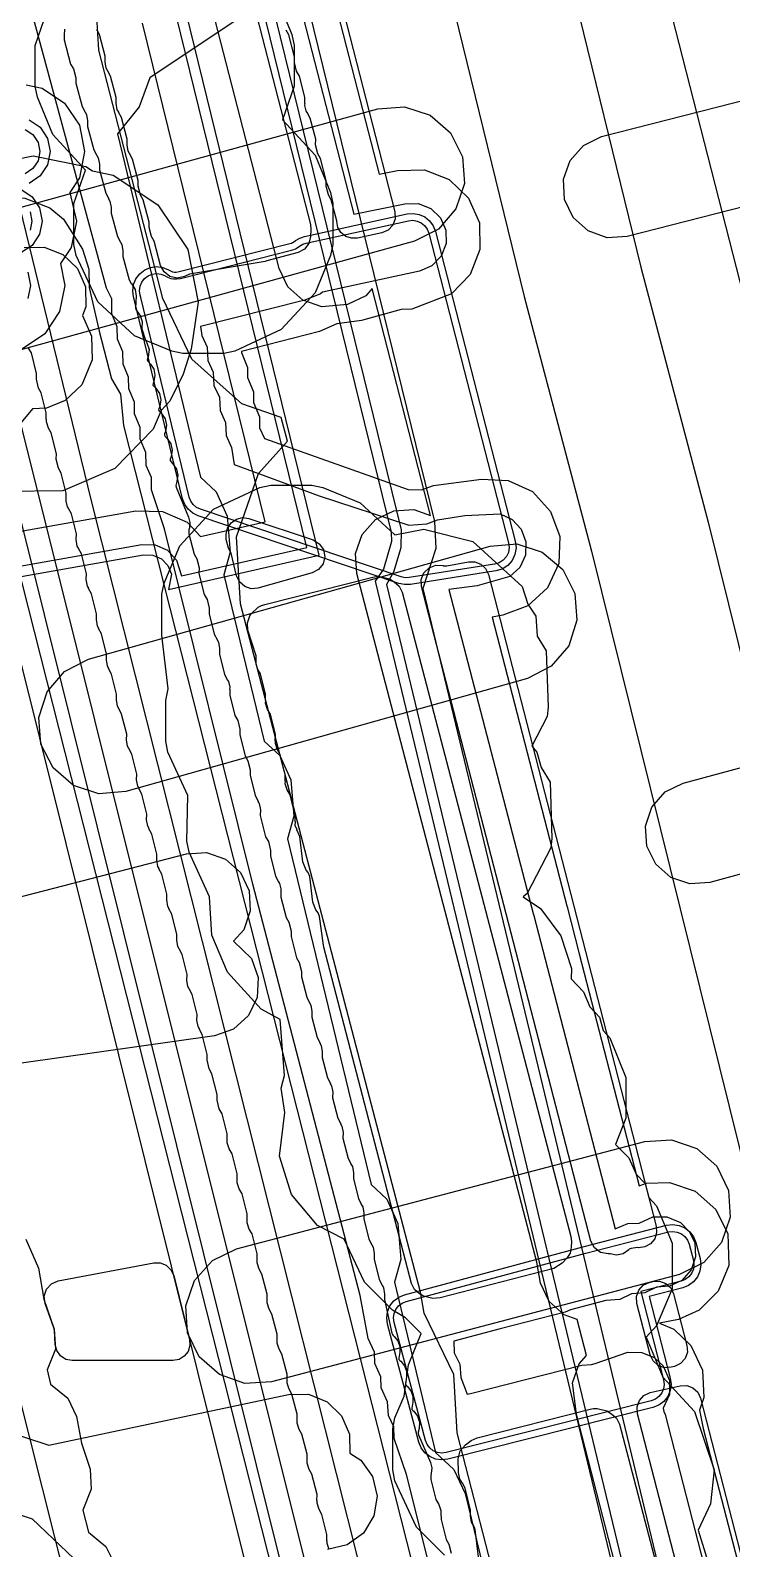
# Model space of a CAD drawing. Header units: metres. Extents: x 17722 to 17999, y 13535 to 15917.
# Drawn here: x 17929.79 to 17950.21, y 13760.99 to 13805.16 of the extents above; entities that cross this region are included whole.
import ezdxf

# ---------------------------------------------------------------- set-up
doc = ezdxf.new("R2010")
doc.units = ezdxf.units.M
for name, color, linetype in [('AI_GREENING_ALLOWED_ZONE', 4, 'Continuous'), ('AI_GREENING_EXCLUSIONS', 1, 'Continuous'), ('AI_GREENING_LAWN', 82, 'Continuous')]:
    doc.layers.add(name, color=color, linetype=linetype)

msp = doc.modelspace()

# ---------------------------------------------------------------- linework, layer by layer
at = {"layer": 'AI_GREENING_ALLOWED_ZONE'}
msp.add_lwpolyline([(17930.223, 13768.119), (17930.197, 13768.331), (17930.261, 13768.535), (17930.405, 13768.694), (17930.602, 13768.778), (17933.386, 13769.304), (17933.574, 13769.303), (17933.749, 13769.234), (17933.885, 13769.104), (17933.964, 13768.934), (17934.426, 13767.081), (17934.438, 13766.901), (17934.384, 13766.728), (17934.273, 13766.586), (17934.119, 13766.493), (17933.941, 13766.46), (17931.01, 13766.46), (17930.825, 13766.495), (17930.667, 13766.597), (17930.557, 13766.75), (17930.511, 13766.933), (17930.489, 13767.342), (17930.475, 13767.412), (17930.223, 13768.119)], close=True, dxfattribs=at)
at = {"layer": 'AI_GREENING_EXCLUSIONS'}
for points in [[(17912.155, 13833.134), (17916.876, 13814.392), (17918.775, 13807.209), (17919.02, 13806.692), (17923.544, 13788.701), (17923.569, 13788.209), (17923.877, 13787.564), (17931.597, 13756.93), (17933.263, 13750.496), (17935.886, 13739.914), (17936.863, 13736.039), (17936.867, 13735.955), (17939.086, 13727), (17939.086, 13727), (17939.703, 13724.494), (17939.793, 13722.582), (17939.687, 13721.165), (17939.281, 13719.181), (17938.77, 13717.703), (17938.157, 13716.413), (17937.383, 13715.15), (17936.309, 13713.79), (17935.26, 13712.744)], [(17895.808, 13832.797), (17928.477, 13800.106), (17929.103, 13800.295), (17929.626, 13800.278), (17930.356, 13800.003), (17930.759, 13799.673), (17931.308, 13798.794), (17931.497, 13798.213), (17931.5, 13797.684), (17931.798, 13796.407), (17932.158, 13795.027), (17932.415, 13794.575), (17932.502, 13793.671), (17943.772, 13749.275)], [(17895.808, 13832.797), (17928.477, 13800.106), (17929.103, 13800.295), (17929.626, 13800.278), (17930.356, 13800.003), (17930.759, 13799.673), (17931.308, 13798.794), (17931.497, 13798.213), (17931.5, 13797.684), (17931.798, 13796.407), (17932.158, 13795.027), (17932.415, 13794.575), (17932.502, 13793.671), (17943.772, 13749.275)], [(17944.35, 13712.025), (17940.642, 13745.351), (17928.646, 13792.606), (17928.243, 13793.527), (17928.257, 13794.086), (17928.061, 13794.863), (17894.069, 13828.878)], [(17944.35, 13712.025), (17940.642, 13745.351), (17928.646, 13792.606), (17928.243, 13793.527), (17928.257, 13794.086), (17928.061, 13794.863), (17894.069, 13828.878)], [(17940.029, 13744.616), (17925.461, 13803.026), (17924.818, 13805.41), (17924.805, 13805.654), (17920.07, 13824.638), (17919.858, 13826.021), (17919.902, 13827.58), (17920.24, 13829.075)], [(17941, 13744.858), (17927.877, 13797.472), (17925.787, 13805.654), (17925.775, 13805.898), (17921.04, 13824.88), (17920.848, 13826.165), (17920.9, 13827.527), (17921.209, 13828.831)], [(17923.051, 13827.954), (17922.861, 13826.739), (17922.841, 13826.356), (17922.993, 13825.316), (17927.658, 13806.614), (17927.956, 13806.147), (17928.308, 13804.782), (17931.541, 13791.555), (17939.994, 13758.015)], [(17962.965, 13749.008), (17945.241, 13818.201), (17945.135, 13820.149), (17945.782, 13821.99), (17947.084, 13823.442), (17948.844, 13824.285), (17950.792, 13824.392)], [(17934.878, 13816.618), (17939.207, 13799.819), (17940.694, 13800.114), (17941.085, 13800.122), (17941.448, 13799.979), (17941.729, 13799.709), (17941.885, 13799.351), (17941.893, 13798.961), (17941.75, 13798.598), (17941.48, 13798.317), (17941.122, 13798.16), (17938.298, 13797.542), (17938.235, 13797.495), (17937.777, 13797.314), (17934.749, 13796.549), (17934.781, 13796.288), (17934.94, 13795.945), (17934.958, 13795.559), (17935.117, 13795.216), (17935.135, 13794.83), (17935.294, 13794.488), (17935.312, 13794.101), (17935.471, 13793.759), (17935.489, 13793.373), (17935.649, 13793.03), (17935.722, 13792.53), (17938.196, 13791.618), (17940.805, 13790.77), (17941.338, 13790.807), (17941.643, 13790.927), (17942.436, 13791.053), (17943.465, 13791.098), (17943.82, 13790.934), (17944.084, 13790.647), (17944.219, 13790.281), (17944.203, 13789.891), (17944.039, 13789.537), (17943.752, 13789.272), (17942.795, 13789.006), (17941.976, 13788.895), (17944.425, 13779.469), (17944.452, 13779.412), (17946.815, 13770.289), (17947.189, 13770.448), (17947.517, 13770.459), (17947.913, 13770.64), (17948.325, 13770.643), (17948.714, 13770.48), (17948.984, 13770.21), (17949.132, 13769.89), (17949.157, 13769.48), (17949.025, 13769.099), (17948.752, 13768.793), (17948.402, 13768.621), (17948.016, 13768.595), (17947.677, 13768.429), (17947.291, 13768.403), (17946.952, 13768.237), (17946.54, 13768.21), (17945.514, 13767.936), (17945.364, 13767.868), (17943.466, 13767.389), (17942.116, 13767.028), (17942.131, 13766.69), (17942.292, 13766.36), (17942.323, 13765.965), (17942.507, 13765.484), (17942.605, 13765.507), (17945.849, 13766.327), (17946.127, 13766.35), (17946.236, 13766.376), (17947.182, 13766.703), (17947.594, 13766.7), (17947.955, 13766.549), (17948.213, 13766.305), (17948.401, 13765.881), (17948.397, 13765.47), (17948.215, 13765.073), (17948.236, 13764.977), (17948.275, 13764.887), (17951.485, 13752.413)], [(17935.846, 13816.867), (17939.941, 13800.975), (17940.481, 13801.091), (17941.261, 13801.106), (17941.987, 13800.821), (17942.55, 13800.28), (17942.862, 13799.565), (17942.877, 13798.785), (17942.592, 13798.058), (17942.051, 13797.496), (17940.895, 13797.047), (17940.59, 13797.044), (17939.43, 13796.725), (17938.709, 13796.621), (17938.211, 13796.403), (17935.933, 13795.82), (17935.933, 13795.789), (17936.11, 13795.358), (17936.11, 13795.061), (17936.284, 13794.645), (17936.287, 13794.332), (17936.461, 13793.916), (17936.464, 13793.603), (17936.611, 13793.286), (17940.785, 13791.805), (17941.175, 13791.794), (17941.531, 13791.923), (17942.921, 13792.101), (17943.7, 13792.07), (17944.408, 13791.742), (17944.937, 13791.168), (17945.207, 13790.436), (17945.175, 13789.656), (17944.847, 13788.948), (17944.273, 13788.419), (17943.541, 13788.15), (17943.236, 13788.094), (17945.409, 13779.687), (17945.42, 13779.663), (17945.767, 13778.299), (17947.513, 13771.546), (17947.731, 13771.623), (17948.399, 13771.644), (17949.148, 13771.389), (17949.748, 13770.861), (17950.099, 13770.146), (17950.127, 13769.227), (17949.814, 13768.477), (17949.261, 13767.928), (17948.658, 13767.654), (17948.109, 13767.548), (17948.527, 13767.37), (17949.016, 13766.902), (17949.358, 13766.184), (17949.399, 13765.389), (17949.273, 13765.022), (17949.374, 13764.485), (17952.5, 13752.453)], [(17940.503, 13808.611), (17933.268, 13803.778), (17932.954, 13802.94), (17932.33, 13802.149), (17934.741, 13792.162), (17935.198, 13791.741), (17935.525, 13791.032), (17935.608, 13789.979), (17935.427, 13789.318), (17936.594, 13784.485), (17937.051, 13784.064), (17937.378, 13783.356), (17937.461, 13782.302), (17937.28, 13781.642), (17939.708, 13771.582), (17940.165, 13771.161), (17940.493, 13770.452), (17940.575, 13769.399), (17940.395, 13768.738), (17941.59, 13763.786), (17942.122, 13763.296), (17942.449, 13762.591), (17943.564, 13758.008)], [(17945.417, 13807.031), (17947.561, 13798.271), (17949.52, 13790.857), (17959.841, 13749.275)], [(17946.204, 13748.881), (17942.217, 13764.354), (17942.122, 13766.058), (17941.252, 13767.837), (17941.145, 13768.451), (17935.905, 13788.482), (17935.793, 13790.429), (17935.793, 13790.429), (17936.436, 13792.271), (17937.273, 13793.209), (17937.095, 13793.898), (17935.945, 13794.301), (17934.49, 13795.601), (17933.644, 13797.359), (17931.781, 13804.591), (17931.672, 13806.539)], [(17936.952, 13806.131), (17937.405, 13805.048), (17937.47, 13804.725), (17937.47, 13803.538), (17937.131, 13802.561), (17938.078, 13801.529), (17938.531, 13800.445), (17938.596, 13800.123), (17938.596, 13798.936), (17938.531, 13798.613), (17938.078, 13797.53), (17937.09, 13796.456), (17935.743, 13795.825), (17935.421, 13795.76), (17934.233, 13795.76), (17933.911, 13795.825), (17932.827, 13796.279), (17931.754, 13797.266), (17931.123, 13798.613), (17931.058, 13798.936), (17931.058, 13800.123), (17931.397, 13801.1), (17930.45, 13802.132), (17929.997, 13803.216), (17929.932, 13803.538), (17929.932, 13804.725), (17930.283, 13805.731)], [(17936.5, 13806.01), (17940.294, 13790.561), (17940.306, 13790.288), (17940.073, 13789.486), (17939.827, 13789.136), (17949.194, 13750.275)], [(17936.792, 13806.082), (17940.585, 13790.632), (17940.572, 13790.107), (17940.36, 13789.4), (17940.158, 13789.04), (17949.485, 13750.345)], [(17937.763, 13806.32), (17941.556, 13790.871), (17941.591, 13790.091), (17941.216, 13788.92), (17950.457, 13750.58)], [(17942.022, 13806.18), (17944.167, 13797.42), (17946.124, 13790.01), (17956.445, 13748.428)], [(17925.202, 13788.814), (17933.033, 13790.2), (17933.423, 13790.192), (17933.78, 13790.035), (17934.05, 13789.753), (17934.189, 13789.289), (17937.837, 13790.117), (17934.031, 13805.61)], [(17925.24, 13788.516), (17933.085, 13789.904), (17933.358, 13789.899), (17933.608, 13789.789), (17933.797, 13789.592), (17933.896, 13789.337), (17933.817, 13788.896), (17938.201, 13789.892), (17934.323, 13805.682)], [(17944.436, 13748.384), (17940.743, 13763.146), (17940.384, 13764.198), (17940.373, 13764.532), (17940.213, 13764.862), (17940.185, 13765.258), (17940.003, 13765.665), (17939.996, 13765.983), (17939.818, 13766.376), (17939.807, 13766.709), (17939.629, 13767.102), (17939.396, 13768.356), (17936.266, 13780.319), (17933.699, 13790.657), (17933.322, 13791.792), (17933.316, 13792.15), (17933.163, 13792.507), (17933.15, 13792.881), (17932.987, 13793.271), (17932.984, 13793.612), (17932.821, 13794.002), (17932.818, 13794.344), (17932.654, 13794.733), (17932.651, 13795.075), (17932.491, 13795.449), (17932.485, 13795.806), (17932.325, 13796.18), (17932.319, 13796.538), (17932.159, 13796.912), (17932.164, 13797.353), (17932.01, 13797.661), (17929.851, 13805.625)], [(17949.593, 13749.754), (17945.691, 13764.897), (17945.573, 13765.812), (17945.767, 13766.364), (17945.981, 13766.604), (17945.709, 13767.66), (17945.332, 13767.793), (17944.895, 13768.183), (17944.641, 13768.71), (17944.641, 13768.71), (17944.533, 13769.328), (17939.293, 13789.359), (17939.26, 13789.943), (17939.452, 13790.496), (17939.842, 13790.933), (17940.369, 13791.187), (17940.953, 13791.221), (17941.444, 13791.05), (17939.742, 13797.653), (17939.554, 13797.443), (17939.027, 13797.189), (17938.276, 13797.122), (17937.724, 13797.315), (17937.288, 13797.705), (17937.034, 13798.233), (17935.17, 13805.464)], [(17925.074, 13789.806), (17932.858, 13791.185), (17933.638, 13791.168), (17934.353, 13790.854), (17934.749, 13790.441), (17936.623, 13790.866), (17933.06, 13805.371)], [(17929.669, 13803.576), (17930.135, 13803.484), (17930.784, 13803.05), (17931.218, 13802.401), (17931.37, 13801.636), (17931.218, 13800.871), (17930.937, 13800.45), (17931.136, 13799.616), (17930.983, 13798.85), (17930.669, 13798.38), (17930.796, 13797.745), (17930.643, 13796.98), (17930.21, 13796.331), (17929.561, 13795.897)], [(17954.492, 13801.035), (17947.166, 13799.164), (17946.581, 13799.132), (17946.029, 13799.327), (17945.594, 13799.718), (17945.341, 13800.246), (17945.31, 13800.83), (17945.504, 13801.382), (17945.896, 13801.818), (17946.423, 13802.071), (17952.656, 13803.662)], [(17929.753, 13802.56), (17930.077, 13802.343), (17930.294, 13802.019), (17930.37, 13801.636), (17930.294, 13801.253), (17930.077, 13800.929), (17929.753, 13800.712)], [(17929.638, 13802.283), (17929.865, 13802.131), (17930.017, 13801.904), (17930.07, 13801.636), (17930.017, 13801.368), (17929.865, 13801.141), (17929.638, 13800.989)], [(17928.342, 13801.207), (17929.873, 13801.511), (17929.873, 13801.511), (17931.404, 13801.207), (17931.603, 13801.073), (17932.206, 13800.954), (17933.503, 13800.086), (17934.371, 13798.789), (17934.675, 13797.258), (17934.468, 13795.887), (17934.242, 13795.162), (17933.849, 13794.372), (17933.6, 13794.105), (17933.371, 13793.556), (17932.248, 13792.412), (17930.739, 13791.765), (17929.078, 13791.749)], [(17929.518, 13800.539), (17929.843, 13800.323), (17930.06, 13799.998), (17930.136, 13799.616), (17930.06, 13799.233), (17929.843, 13798.908), (17929.518, 13798.692)], [(17929.782, 13799.883), (17929.836, 13799.616), (17929.782, 13799.348)], [(17929.608, 13798.847), (17930.193, 13798.858), (17930.738, 13798.645), (17931.16, 13798.239), (17931.394, 13797.703), (17931.405, 13797.118), (17931.306, 13796.863), (17931.571, 13796.264), (17931.59, 13795.573), (17931.291, 13794.855), (17930.806, 13794.396), (17930.264, 13794.169), (17929.851, 13794.15), (17929.235, 13793.41)], [(17929.72, 13798.128), (17929.796, 13797.745), (17929.72, 13797.362)], [(17941.846, 13760.803), (17941.036, 13761.613), (17940.405, 13762.96), (17940.34, 13763.282), (17940.34, 13764.47), (17940.405, 13764.792), (17940.672, 13765.429), (17940.797, 13766.338), (17941.167, 13767.246), (17940.709, 13767.705), (17940.331, 13767.93), (17939.52, 13768.741), (17938.93, 13769.99), (17938.149, 13770.395), (17937.395, 13771.291), (17937.042, 13772.407), (17937.196, 13773.677), (17937.092, 13774.383), (17937.186, 13774.757), (17937.068, 13776.385), (17936.515, 13776.684), (17935.527, 13777.758), (17935.074, 13778.841), (17935.008, 13779.955), (17934.41, 13781.255), (17934.344, 13781.577), (17934.344, 13781.577), (17934.371, 13782.897), (17933.798, 13784.159), (17933.733, 13784.482), (17933.733, 13785.669), (17933.802, 13786.001), (17933.62, 13787.569), (17933.62, 13788.756), (17933.685, 13789.078), (17934.139, 13790.162), (17935.126, 13791.236), (17936.473, 13791.866), (17936.796, 13791.931), (17937.983, 13791.931), (17938.305, 13791.866), (17939.389, 13791.413), (17940.401, 13790.486), (17941.244, 13790.651), (17942.673, 13790.29), (17944.11, 13788.983), (17944.27, 13788.47), (17944.509, 13788.117), (17944.549, 13787.536), (17944.811, 13787.109), (17944.865, 13785.468), (17944.833, 13785.197), (17944.388, 13784.333), (17944.537, 13784.162), (17944.657, 13783.716), (17944.92, 13783.289), (17944.974, 13781.648), (17944.942, 13781.376), (17944.259, 13780.052), (17944.135, 13779.949), (17944.638, 13779.611), (17945.238, 13778.817), (17945.544, 13777.871), (17945.535, 13777.57), (17945.896, 13777.19), (17946.078, 13776.753), (17946.36, 13776.456), (17946.465, 13776.069), (17946.663, 13775.852), (17947.13, 13774.698), (17947.13, 13773.511), (17946.825, 13772.746), (17947.215, 13772.356), (17947.428, 13771.883), (17947.686, 13771.608), (17947.795, 13771.206), (17948.021, 13770.961), (17948.474, 13769.878), (17948.474, 13768.55), (17948.021, 13767.467), (17947.718, 13767.145), (17948.207, 13765.975), (17949.128, 13764.983), (17949.699, 13763.281), (17949.59, 13762.292), (17949.228, 13761.529), (17949.479, 13760.738)], [(17957.141, 13782.44), (17949.576, 13780.368), (17948.992, 13780.329), (17948.437, 13780.516), (17947.997, 13780.902), (17947.737, 13781.427), (17947.699, 13782.011), (17947.886, 13782.565), (17947.886, 13782.565), (17948.272, 13783.005), (17948.796, 13783.265), (17955.6, 13785.096)], [(17927.384, 13779.411), (17934.333, 13781.208), (17934.917, 13781.242), (17935.47, 13781.049), (17935.906, 13780.659), (17936.161, 13780.132), (17936.194, 13779.547), (17936.001, 13778.995), (17935.704, 13778.663), (17936.232, 13778.161), (17936.426, 13777.608), (17936.394, 13777.024), (17936.14, 13776.497), (17935.704, 13776.106), (17935.152, 13775.912), (17928.424, 13774.957)], [(17929.657, 13769.99), (17930.032, 13769.149), (17930.179, 13768.243), (17930.487, 13767.378), (17930.519, 13766.793), (17930.276, 13766.187), (17930.381, 13765.778), (17930.886, 13765.364), (17931.139, 13764.836), (17931.28, 13764.053), (17931.534, 13763.299), (17931.566, 13762.715), (17931.323, 13762.108), (17931.488, 13761.466), (17931.993, 13761.051), (17932.246, 13760.523)], [(17928.872, 13764.472), (17930.326, 13764.002), (17937.306, 13765.473), (17937.891, 13765.48), (17938.434, 13765.262), (17938.853, 13764.853), (17939.083, 13764.315), (17939.089, 13763.764), (17939.414, 13763.562), (17939.756, 13763.087), (17939.889, 13762.517), (17939.795, 13761.94), (17939.487, 13761.442), (17939.011, 13761.101), (17938.442, 13760.967)], [(17925.611, 13760.551), (17926.772, 13761.773), (17927.801, 13762.18), (17928.796, 13762.207), (17928.796, 13762.207), (17929.846, 13761.855), (17931.07, 13760.696)]]:
    msp.add_lwpolyline(points, dxfattribs=at)
for points in [[(17928.565, 13795.765), (17927.824, 13796.01), (17927.233, 13796.52), (17926.883, 13797.218), (17926.827, 13797.996), (17927.072, 13798.737), (17927.582, 13799.327), (17928.28, 13799.677), (17939.908, 13802.883), (17940.687, 13802.94), (17941.427, 13802.694), (17942.018, 13802.184), (17942.368, 13801.487), (17942.425, 13800.708), (17942.179, 13799.967), (17941.669, 13799.377), (17940.971, 13799.027), (17929.343, 13795.821), (17928.565, 13795.765)], [(17934.284, 13791.372), (17934.222, 13791.537), (17932.812, 13797.341), (17932.793, 13797.409), (17932.77, 13797.59), (17932.794, 13797.771), (17932.864, 13797.939), (17932.975, 13798.084), (17933.119, 13798.195), (17933.287, 13798.265), (17933.468, 13798.289), (17933.648, 13798.266), (17933.817, 13798.197), (17933.874, 13798.164), (17933.933, 13798.141), (17933.984, 13798.131), (17934.036, 13798.13), (17934.12, 13798.143), (17937.342, 13798.958), (17937.392, 13798.974), (17937.422, 13798.987), (17937.451, 13799.004), (17937.509, 13799.047), (17937.636, 13799.122), (17937.776, 13799.168), (17940.759, 13799.821), (17940.936, 13799.837), (17941.112, 13799.807), (17941.275, 13799.734), (17941.414, 13799.621), (17941.52, 13799.478), (17941.586, 13799.312), (17943.909, 13790.3), (17943.93, 13790.108), (17943.899, 13789.916), (17943.816, 13789.741), (17943.688, 13789.595), (17943.525, 13789.49), (17943.339, 13789.434), (17940.854, 13789.044), (17940.686, 13789.038), (17940.522, 13789.072), (17934.679, 13791.039), (17934.52, 13791.115), (17934.386, 13791.229), (17934.284, 13791.372)], [(17934.461, 13791.467), (17934.416, 13791.584), (17933.005, 13797.39), (17932.987, 13797.461), (17932.97, 13797.59), (17932.987, 13797.719), (17933.037, 13797.839), (17933.116, 13797.942), (17933.219, 13798.022), (17933.339, 13798.072), (17933.468, 13798.089), (17933.597, 13798.072), (17933.718, 13798.023), (17933.787, 13797.983), (17933.877, 13797.948), (17933.963, 13797.931), (17934.05, 13797.93), (17934.16, 13797.947), (17937.396, 13798.765), (17937.463, 13798.786), (17937.513, 13798.808), (17937.561, 13798.836), (17937.628, 13798.886), (17937.719, 13798.94), (17937.819, 13798.973), (17940.801, 13799.626), (17940.928, 13799.637), (17941.054, 13799.616), (17941.17, 13799.563), (17941.27, 13799.483), (17941.345, 13799.381), (17941.393, 13799.262), (17943.715, 13790.25), (17943.731, 13790.113), (17943.708, 13789.976), (17943.649, 13789.851), (17943.557, 13789.747), (17943.441, 13789.672), (17943.308, 13789.632), (17940.823, 13789.241), (17940.703, 13789.237), (17940.586, 13789.261), (17934.742, 13791.228), (17934.629, 13791.283), (17934.534, 13791.364), (17934.461, 13791.467)], [(17932.567, 13783.015), (17931.789, 13782.954), (17931.047, 13783.195), (17930.454, 13783.702), (17930.1, 13784.397), (17930.039, 13785.175), (17930.28, 13785.917), (17930.787, 13786.511), (17931.482, 13786.865), (17943.175, 13790.16), (17943.953, 13790.221), (17944.695, 13789.98), (17945.289, 13789.473), (17945.643, 13788.778), (17945.704, 13788), (17945.463, 13787.258), (17944.956, 13786.664), (17944.26, 13786.31), (17932.567, 13783.015)], [(17936.809, 13765.844), (17936.03, 13765.797), (17935.293, 13766.051), (17934.708, 13766.568), (17934.366, 13767.27), (17934.319, 13768.049), (17934.573, 13768.786), (17935.09, 13769.371), (17935.792, 13769.713), (17947.675, 13772.838), (17948.454, 13772.885), (17949.192, 13772.631), (17949.776, 13772.114), (17950.118, 13771.412), (17950.166, 13770.633), (17949.911, 13769.896), (17949.394, 13769.311), (17948.693, 13768.969), (17936.809, 13765.844)], [(17948.785, 13768.574), (17947.81, 13768.323), (17948.421, 13765.949), (17948.443, 13765.767), (17948.417, 13765.586), (17948.345, 13765.417), (17948.231, 13765.273), (17948.085, 13765.164), (17947.914, 13765.096), (17941.946, 13763.589), (17941.766, 13763.568), (17941.586, 13763.594), (17941.419, 13763.665), (17941.276, 13763.776), (17941.167, 13763.921), (17941.098, 13764.089), (17940.189, 13767.52), (17940.165, 13767.701), (17940.19, 13767.882), (17940.26, 13768.05), (17940.371, 13768.195), (17940.516, 13768.306), (17940.684, 13768.375), (17945.909, 13769.777), (17945.915, 13769.778), (17948.315, 13770.397), (17948.496, 13770.419), (17948.677, 13770.393), (17948.845, 13770.322), (17948.989, 13770.209), (17949.099, 13770.063), (17949.167, 13769.893), (17949.288, 13769.427), (17949.31, 13769.245), (17949.284, 13769.064), (17949.213, 13768.896), (17949.1, 13768.752), (17948.954, 13768.642), (17948.785, 13768.574)], [(17948.735, 13768.768), (17947.567, 13768.467), (17948.227, 13765.899), (17948.243, 13765.769), (17948.224, 13765.64), (17948.173, 13765.519), (17948.092, 13765.417), (17947.987, 13765.338), (17947.865, 13765.29), (17941.897, 13763.783), (17941.768, 13763.768), (17941.64, 13763.786), (17941.521, 13763.837), (17941.419, 13763.917), (17941.34, 13764.02), (17941.291, 13764.14), (17940.382, 13767.571), (17940.365, 13767.7), (17940.383, 13767.83), (17940.433, 13767.95), (17940.512, 13768.053), (17940.616, 13768.132), (17940.736, 13768.182), (17945.96, 13769.583), (17945.965, 13769.585), (17948.365, 13770.203), (17948.494, 13770.219), (17948.624, 13770.2), (17948.744, 13770.149), (17948.846, 13770.069), (17948.925, 13769.965), (17948.974, 13769.844), (17949.094, 13769.377), (17949.11, 13769.247), (17949.092, 13769.118), (17949.04, 13768.998), (17948.96, 13768.895), (17948.856, 13768.817), (17948.735, 13768.768)]]:
    msp.add_lwpolyline(points, close=True, dxfattribs=at)
at = {"layer": 'AI_GREENING_LAWN'}
for points in [[(17921.725, 13828.097), (17921.541, 13826.327), (17921.542, 13826.266), (17921.718, 13825.062), (17921.722, 13825.038), (17926.466, 13805.826), (17942.024, 13743.65)], [(17933.639, 13816.216), (17937.943, 13799.513), (17937.959, 13799.37), (17937.951, 13799.169), (17937.9, 13798.966), (17937.771, 13798.802), (17937.585, 13798.705), (17936.675, 13798.454), (17936.625, 13798.443), (17934.427, 13798.071), (17934.276, 13798.001), (17934.064, 13797.955), (17933.853, 13798.003), (17933.682, 13798.135), (17933.583, 13798.327), (17933.397, 13799.027), (17933.316, 13799.166), (17933.248, 13799.424), (17933.249, 13799.585), (17933.077, 13800.234), (17932.996, 13800.373), (17932.927, 13800.632), (17932.929, 13800.792), (17932.764, 13801.42), (17932.676, 13801.58), (17932.682, 13801.583), (17932.641, 13801.648), (17932.607, 13801.835), (17932.609, 13802), (17932.444, 13802.627), (17932.356, 13802.787), (17932.362, 13802.79), (17932.321, 13802.855), (17932.287, 13803.042), (17932.289, 13803.208), (17932.124, 13803.835), (17932.036, 13803.995), (17932.041, 13803.998), (17932.001, 13804.063), (17931.967, 13804.25), (17931.969, 13804.415), (17931.804, 13805.042), (17931.746, 13805.148), (17931.72, 13805.176)], [(17938.907, 13805.701), (17940.406, 13799.884), (17940.416, 13799.684), (17940.347, 13799.496), (17940.209, 13799.35), (17940.025, 13799.27), (17939.314, 13799.12), (17939.138, 13799.114), (17938.971, 13799.17), (17938.833, 13799.281), (17938.743, 13799.432), (17938.711, 13799.606), (17938.71, 13799.618), (17938.55, 13800.236), (17938.47, 13800.374), (17938.403, 13800.634), (17938.406, 13800.795), (17938.241, 13801.435), (17938.161, 13801.574), (17938.094, 13801.834), (17938.097, 13801.994), (17937.939, 13802.612), (17937.852, 13802.772), (17937.854, 13802.774), (17937.824, 13802.82), (17937.783, 13802.978), (17937.787, 13803.034), (17937.784, 13803.034), (17937.783, 13803.216), (17937.623, 13803.834), (17937.543, 13803.972), (17937.476, 13804.232), (17937.479, 13804.393), (17937.314, 13805.033), (17937.238, 13805.165)], [(17930.789, 13805.196), (17930.773, 13805.024), (17930.772, 13804.885), (17930.963, 13804.183), (17931.046, 13804.045), (17931.116, 13803.786), (17931.115, 13803.626), (17931.299, 13802.945), (17931.388, 13802.786), (17931.382, 13802.782), (17931.424, 13802.718), (17931.459, 13802.531), (17931.458, 13802.366), (17931.641, 13801.685), (17931.731, 13801.526), (17931.725, 13801.523), (17931.766, 13801.458), (17931.801, 13801.271), (17931.8, 13801.106), (17931.984, 13800.425), (17932.073, 13800.266), (17932.068, 13800.263), (17932.109, 13800.198), (17932.144, 13800.011), (17932.143, 13799.846), (17932.327, 13799.165), (17932.416, 13799.006), (17932.411, 13799.003), (17932.452, 13798.938), (17932.487, 13798.751), (17932.486, 13798.586), (17932.67, 13797.904), (17932.728, 13797.8), (17932.734, 13797.794), (17932.838, 13797.626), (17932.869, 13797.431), (17932.854, 13797.088), (17932.862, 13797.04), (17932.888, 13797), (17932.902, 13796.985), (17932.999, 13796.848), (17933.045, 13796.687), (17933.035, 13796.519), (17933.035, 13796.518), (17933.04, 13796.476), (17933.143, 13796.154), (17933.186, 13796.076), (17933.246, 13795.875), (17933.218, 13795.668), (17933.199, 13795.616), (17933.192, 13795.575), (17933.214, 13795.54), (17933.291, 13795.454), (17933.385, 13795.302), (17933.419, 13795.127), (17933.39, 13794.952), (17933.366, 13794.886), (17933.36, 13794.844), (17933.383, 13794.809), (17933.442, 13794.749), (17933.547, 13794.595), (17933.588, 13794.413), (17933.559, 13794.229), (17933.532, 13794.155), (17933.526, 13794.113), (17933.55, 13794.077), (17933.609, 13794.018), (17933.713, 13793.864), (17933.754, 13793.681), (17933.725, 13793.497), (17933.699, 13793.424), (17933.692, 13793.382), (17933.716, 13793.346), (17933.775, 13793.287), (17933.879, 13793.132), (17933.92, 13792.95), (17933.891, 13792.766), (17933.865, 13792.692), (17933.858, 13792.65), (17933.882, 13792.615), (17933.941, 13792.555), (17934.046, 13792.401), (17934.086, 13792.219), (17934.057, 13792.035), (17934.031, 13791.96), (17934.024, 13791.917), (17934.033, 13791.874), (17934.396, 13791.003), (17934.433, 13790.848), (17934.42, 13790.689), (17934.406, 13790.635), (17934.407, 13790.514), (17934.558, 13789.922), (17934.637, 13789.783), (17934.703, 13789.524), (17934.699, 13789.363), (17934.855, 13788.749), (17934.935, 13788.609), (17935.001, 13788.349), (17934.997, 13788.189), (17935.145, 13787.597), (17935.232, 13787.436), (17935.226, 13787.433), (17935.266, 13787.367), (17935.298, 13787.18), (17935.294, 13787.015), (17935.443, 13786.423), (17935.529, 13786.262), (17935.527, 13786.26), (17935.557, 13786.214), (17935.598, 13786.055), (17935.593, 13786), (17935.596, 13786), (17935.596, 13785.817), (17935.747, 13785.226), (17935.827, 13785.087), (17935.893, 13784.827), (17935.889, 13784.666), (17936.045, 13784.052), (17936.124, 13783.912), (17936.19, 13783.652), (17936.186, 13783.492), (17936.335, 13782.9), (17936.421, 13782.739), (17936.416, 13782.736), (17936.456, 13782.671), (17936.488, 13782.484), (17936.484, 13782.318), (17936.639, 13781.703), (17936.719, 13781.564), (17936.785, 13781.304), (17936.781, 13781.144), (17936.93, 13780.552), (17937.017, 13780.39), (17937.015, 13780.389), (17937.045, 13780.342), (17937.086, 13780.184), (17937.082, 13780.128), (17937.084, 13780.129), (17937.085, 13779.946), (17937.238, 13779.355), (17937.319, 13779.216), (17937.385, 13778.956), (17937.382, 13778.796), (17937.54, 13778.182), (17937.621, 13778.043), (17937.687, 13777.783), (17937.684, 13777.623), (17937.835, 13777.031), (17937.922, 13776.871), (17937.917, 13776.868), (17937.957, 13776.802), (17937.989, 13776.615), (17937.986, 13776.45), (17938.137, 13775.858), (17938.224, 13775.698), (17938.219, 13775.695), (17938.259, 13775.629), (17938.291, 13775.442), (17938.288, 13775.277), (17938.439, 13774.685), (17938.526, 13774.525), (17938.52, 13774.522), (17938.561, 13774.456), (17938.593, 13774.269), (17938.59, 13774.104), (17938.741, 13773.512), (17938.828, 13773.352), (17938.822, 13773.348), (17938.863, 13773.283), (17938.895, 13773.096), (17938.892, 13772.931), (17939.043, 13772.339), (17939.13, 13772.179), (17939.124, 13772.175), (17939.165, 13772.11), (17939.197, 13771.923), (17939.194, 13771.758), (17939.345, 13771.166), (17939.432, 13771.005), (17939.426, 13771.002), (17939.466, 13770.937), (17939.499, 13770.75), (17939.496, 13770.585), (17939.647, 13769.993), (17939.734, 13769.832), (17939.728, 13769.829), (17939.768, 13769.764), (17939.801, 13769.577), (17939.797, 13769.412), (17939.948, 13768.82), (17940.036, 13768.659), (17940.029, 13768.656), (17940.071, 13768.588), (17940.102, 13768.397), (17940.096, 13768.242), (17940.316, 13767.255), (17940.33, 13767.219), (17940.355, 13767.19), (17940.383, 13767.165), (17940.491, 13767.034), (17940.548, 13766.875), (17940.549, 13766.705), (17940.521, 13766.532), (17940.521, 13766.493), (17940.546, 13766.462), (17940.572, 13766.439), (17940.68, 13766.308), (17940.737, 13766.149), (17940.738, 13765.979), (17940.709, 13765.806), (17940.709, 13765.767), (17940.734, 13765.736), (17940.761, 13765.714), (17940.868, 13765.582), (17940.926, 13765.423), (17940.927, 13765.254), (17940.898, 13765.08), (17940.898, 13765.041), (17940.923, 13765.01), (17940.952, 13764.986), (17941.066, 13764.842), (17941.121, 13764.666), (17941.108, 13764.483), (17941.082, 13764.381), (17941.079, 13764.342), (17941.088, 13764.304), (17941.437, 13763.494), (17941.476, 13763.337), (17941.463, 13763.175), (17941.45, 13763.124), (17941.45, 13763.003), (17941.599, 13762.42), (17941.681, 13762.277), (17941.743, 13762.097), (17941.739, 13762.02), (17941.745, 13762.02), (17941.746, 13761.838), (17941.895, 13761.255), (17941.975, 13761.116), (17942.041, 13760.856)], [(17938.489, 13760.963), (17938.428, 13761.143), (17938.433, 13761.22), (17938.426, 13761.22), (17938.426, 13761.403), (17938.28, 13761.985), (17938.198, 13762.129), (17938.138, 13762.309), (17938.142, 13762.386), (17938.135, 13762.386), (17938.136, 13762.568), (17937.989, 13763.151), (17937.907, 13763.295), (17937.847, 13763.475), (17937.851, 13763.551), (17937.845, 13763.551), (17937.845, 13763.734), (17937.698, 13764.316), (17937.616, 13764.46), (17937.556, 13764.64), (17937.56, 13764.717), (17937.554, 13764.717), (17937.554, 13764.9), (17937.407, 13765.482), (17937.326, 13765.626), (17937.265, 13765.806), (17937.269, 13765.882), (17937.263, 13765.882), (17937.263, 13766.065), (17937.116, 13766.648), (17937.035, 13766.791), (17936.974, 13766.971), (17936.978, 13767.048), (17936.972, 13767.048), (17936.972, 13767.231), (17936.825, 13767.813), (17936.744, 13767.957), (17936.683, 13768.137), (17936.687, 13768.214), (17936.681, 13768.214), (17936.681, 13768.396), (17936.534, 13768.979), (17936.453, 13769.123), (17936.392, 13769.303), (17936.397, 13769.379), (17936.39, 13769.379), (17936.39, 13769.562), (17936.244, 13770.145), (17936.162, 13770.288), (17936.101, 13770.468), (17936.106, 13770.545), (17936.099, 13770.545), (17936.099, 13770.728), (17935.953, 13771.31), (17935.871, 13771.454), (17935.81, 13771.634), (17935.815, 13771.71), (17935.808, 13771.711), (17935.808, 13771.893), (17935.662, 13772.476), (17935.58, 13772.619), (17935.519, 13772.799), (17935.524, 13772.876), (17935.517, 13772.876), (17935.517, 13773.059), (17935.371, 13773.641), (17935.292, 13773.781), (17935.226, 13774.04), (17935.23, 13774.202), (17935.078, 13774.807), (17934.999, 13774.947), (17934.934, 13775.207), (17934.938, 13775.367), (17934.792, 13775.95), (17934.706, 13776.111), (17934.712, 13776.114), (17934.672, 13776.179), (17934.641, 13776.367), (17934.645, 13776.532), (17934.5, 13777.115), (17934.413, 13777.276), (17934.419, 13777.279), (17934.379, 13777.344), (17934.348, 13777.532), (17934.352, 13777.697), (17934.207, 13778.28), (17934.12, 13778.441), (17934.126, 13778.444), (17934.086, 13778.509), (17934.055, 13778.697), (17934.059, 13778.862), (17933.914, 13779.445), (17933.827, 13779.606), (17933.833, 13779.609), (17933.793, 13779.675), (17933.762, 13779.862), (17933.766, 13780.027), (17933.621, 13780.61), (17933.535, 13780.771), (17933.54, 13780.774), (17933.5, 13780.84), (17933.469, 13781.027), (17933.473, 13781.192), (17933.328, 13781.775), (17933.242, 13781.936), (17933.247, 13781.939), (17933.207, 13782.005), (17933.176, 13782.192), (17933.18, 13782.357), (17933.035, 13782.94), (17932.949, 13783.101), (17932.954, 13783.104), (17932.915, 13783.17), (17932.883, 13783.357), (17932.887, 13783.522), (17932.742, 13784.105), (17932.656, 13784.266), (17932.662, 13784.269), (17932.622, 13784.335), (17932.59, 13784.522), (17932.595, 13784.688), (17932.449, 13785.27), (17932.363, 13785.431), (17932.369, 13785.435), (17932.329, 13785.5), (17932.297, 13785.688), (17932.302, 13785.853), (17932.156, 13786.436), (17932.07, 13786.597), (17932.076, 13786.6), (17932.036, 13786.665), (17932.004, 13786.853), (17932.009, 13787.018), (17931.863, 13787.601), (17931.777, 13787.762), (17931.783, 13787.765), (17931.743, 13787.83), (17931.712, 13788.018), (17931.716, 13788.183), (17931.57, 13788.766), (17931.484, 13788.927), (17931.49, 13788.93), (17931.45, 13788.995), (17931.419, 13789.183), (17931.423, 13789.348), (17931.278, 13789.931), (17931.191, 13790.092), (17931.197, 13790.095), (17931.157, 13790.16), (17931.126, 13790.348), (17931.13, 13790.513), (17930.985, 13791.095), (17930.899, 13791.256), (17930.902, 13791.257), (17930.871, 13791.304), (17930.832, 13791.463), (17930.836, 13791.518), (17930.834, 13791.518), (17930.834, 13791.701), (17930.688, 13792.284), (17930.609, 13792.423), (17930.545, 13792.683), (17930.549, 13792.844), (17930.399, 13793.449), (17930.317, 13793.594), (17930.257, 13793.774), (17930.261, 13793.85), (17930.255, 13793.85), (17930.255, 13794.033), (17930.109, 13794.616), (17930.03, 13794.755), (17929.966, 13795.015), (17929.97, 13795.176), (17929.82, 13795.781), (17929.741, 13795.921)], [(17951.11, 13750.867), (17947.463, 13764.915), (17947.452, 13765.114), (17947.52, 13765.301), (17947.655, 13765.447), (17947.836, 13765.529), (17948.707, 13765.727), (17948.898, 13765.733), (17949.078, 13765.666), (17949.219, 13765.537), (17949.302, 13765.364), (17949.302, 13765.364), (17952.93, 13751.285)], [(17942.835, 13760.754), (17942.743, 13761.55), (17942.733, 13761.585), (17942.693, 13761.648), (17942.698, 13761.651), (17942.634, 13761.759), (17942.605, 13761.943), (17942.609, 13762.11), (17942.453, 13762.75), (17942.372, 13762.894), (17942.292, 13763.014), (17942.253, 13763.202), (17942.249, 13763.603), (17942.302, 13763.832), (17942.455, 13764.012), (17942.622, 13764.134), (17942.794, 13764.214), (17946.09, 13765.047), (17946.188, 13765.062), (17946.188, 13765.062), (17946.294, 13765.067), (17946.574, 13764.998), (17946.714, 13764.915), (17946.858, 13764.785), (17946.943, 13764.611), (17950.512, 13750.997)]]:
    msp.add_lwpolyline(points, dxfattribs=at)
for points in [[(17938.361, 13789.85), (17938.312, 13789.645), (17938.183, 13789.479), (17937.997, 13789.381), (17936.418, 13788.934), (17936.219, 13788.919), (17936.03, 13788.983), (17935.881, 13789.116), (17935.796, 13789.297), (17935.635, 13789.956), (17935.556, 13790.097), (17935.493, 13790.353), (17935.496, 13790.502), (17935.535, 13790.684), (17935.638, 13790.839), (17935.791, 13790.945), (17935.971, 13790.989), (17936.156, 13790.963), (17938.02, 13790.336), (17938.201, 13790.228), (17938.322, 13790.056), (17938.361, 13789.85)], [(17942.735, 13789.7), (17942.909, 13789.631), (17943.045, 13789.503), (17943.125, 13789.334), (17948.013, 13770.367), (17948.024, 13770.179), (17947.966, 13770), (17947.845, 13769.855), (17947.679, 13769.766), (17947.491, 13769.744), (17947.468, 13769.746), (17947.279, 13769.724), (17947.228, 13769.705), (17947.211, 13769.687), (17947.047, 13769.571), (17946.85, 13769.529), (17946.67, 13769.565), (17946.613, 13769.563), (17946.393, 13769.605), (17946.213, 13769.738), (17946.109, 13769.937), (17941.182, 13788.983), (17941.173, 13789.19), (17941.249, 13789.384), (17941.397, 13789.529), (17941.591, 13789.602), (17941.798, 13789.591), (17941.81, 13789.587), (17941.92, 13789.583), (17942.549, 13789.701), (17942.735, 13789.7)], [(17939.963, 13789.274), (17940.242, 13789.205), (17940.382, 13789.122), (17940.527, 13788.993), (17940.611, 13788.818), (17945.529, 13770.068), (17945.545, 13769.924), (17945.539, 13769.758), (17945.503, 13769.589), (17945.412, 13769.442), (17945.276, 13769.29), (17945.028, 13769.139), (17941.717, 13768.288), (17941.617, 13768.273), (17941.508, 13768.267), (17941.234, 13768.334), (17941.122, 13768.398), (17940.974, 13768.528), (17940.888, 13768.705), (17938.334, 13778.485), (17938.323, 13778.544), (17938.209, 13779.378), (17938.166, 13779.486), (17938.104, 13779.574), (17938.018, 13779.798), (17937.923, 13780.544), (17937.874, 13780.663), (17937.823, 13780.729), (17937.723, 13780.975), (17937.637, 13781.71), (17937.553, 13781.906), (17937.558, 13781.908), (17937.504, 13782.015), (17937.505, 13782.15), (17937.496, 13782.15), (17937.496, 13782.327), (17937.351, 13782.918), (17937.27, 13783.062), (17937.21, 13783.243), (17937.215, 13783.319), (17937.208, 13783.319), (17937.209, 13783.502), (17937.065, 13784.091), (17936.984, 13784.235), (17936.924, 13784.416), (17936.929, 13784.492), (17936.922, 13784.492), (17936.924, 13784.675), (17936.779, 13785.264), (17936.698, 13785.408), (17936.638, 13785.589), (17936.643, 13785.665), (17936.636, 13785.665), (17936.638, 13785.848), (17936.493, 13786.437), (17936.418, 13786.57), (17936.362, 13786.725), (17936.36, 13786.89), (17936.366, 13786.932), (17936.361, 13786.968), (17936.127, 13787.717), (17936.108, 13787.927), (17936.177, 13788.126), (17936.215, 13788.188), (17936.426, 13788.38), (17936.524, 13788.426), (17936.617, 13788.46), (17939.759, 13789.254), (17939.857, 13789.269), (17939.963, 13789.274)], [(17948.519, 13768.402), (17948.906, 13766.9), (17948.917, 13766.705), (17948.852, 13766.521), (17948.722, 13766.376), (17948.546, 13766.291), (17948.444, 13766.265), (17948.249, 13766.254), (17948.065, 13766.318), (17947.92, 13766.449), (17947.835, 13766.624), (17947.448, 13768.126), (17947.437, 13768.321), (17947.502, 13768.505), (17947.632, 13768.651), (17947.807, 13768.735), (17947.91, 13768.762), (17948.105, 13768.773), (17948.289, 13768.708), (17948.434, 13768.578), (17948.519, 13768.402)]]:
    msp.add_lwpolyline(points, close=True, dxfattribs=at)

doc.saveas('drawing.dxf')
